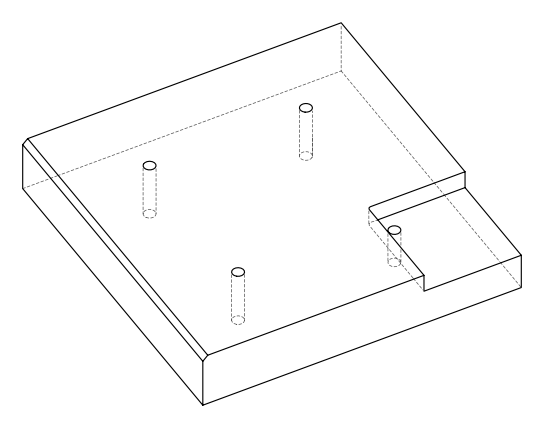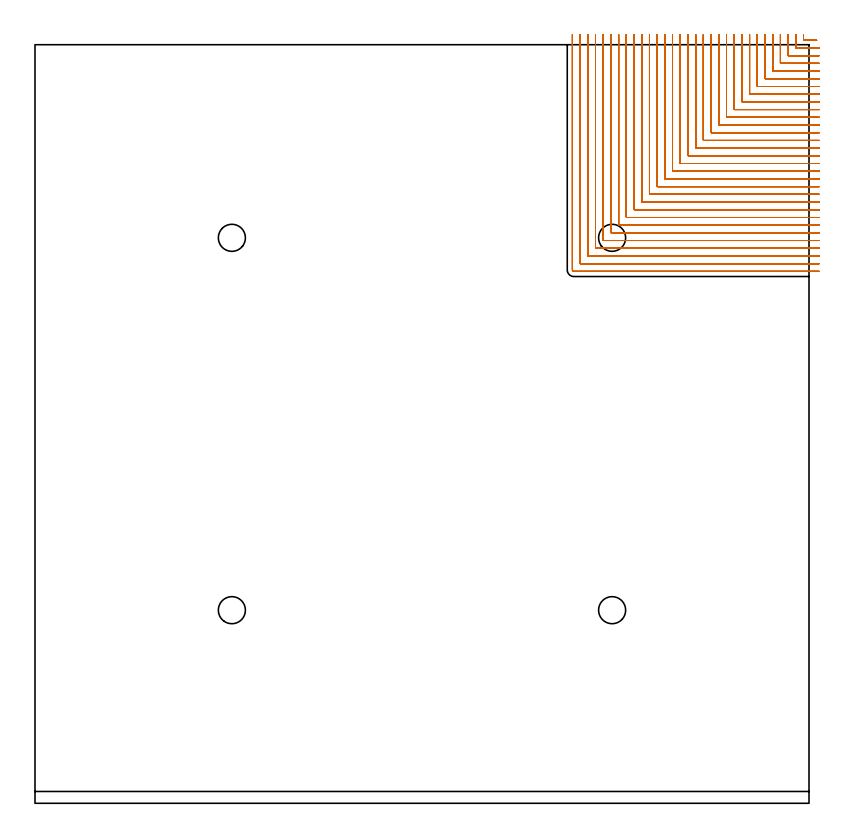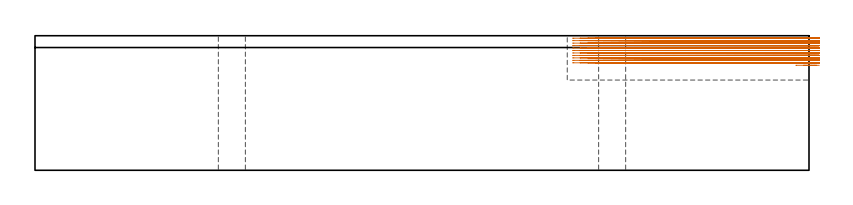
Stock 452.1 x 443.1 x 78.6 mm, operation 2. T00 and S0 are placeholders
(PLAN: 14 operations, 10 tool changes, 193.6 min)
(1 AREA_MILL | FG_CHAMFER_SURFACE | UGT0205_001 | 11.03 min | 10762 mm3)
(2 MILL_CORNER_NOTCH_RECTANGULAR | CORNER_NOTCH_RECTANGULAR | NXT0201_008 | Follow Part, ap 1.5, ae 75% | 179.92 min | 495086 mm3)
(3 SPOT_DRILL | STEP1HOLE | NXT0321_9005460120000 | 0.03 min | 13 mm3)
(4 SPOT_DRILL_1 | STEP1HOLE_1 | NXT0321_9005460120000 | 0.03 min | 3 mm3)
(5 SPOT_DRILL_2 | STEP1HOLE_2 | NXT0321_9005460120000 | 0.03 min | 3 mm3)
(6 SPOT_DRILL_3 | STEP1HOLE_3 | NXT0321_9005460120000 | 0.04 min | 3 mm3)
(7 DRILL_THROUGH_HOLE_INTO_CENTER | STEP1HOLE | NXT0301_065 | 0.34 min | 5426 mm3)
(8 DRILL_TO_ENLARGE_THROUGH_HOLE | STEP1HOLE | UGT0301_240 | 0.35 min | 9954 mm3)
(9 DRILL_THROUGH_HOLE_INTO_CENTER_1 | STEP1HOLE_1 | NXT0301_065 | 0.34 min | 5397 mm3)
(10 DRILL_TO_ENLARGE_THROUGH_HOLE_1 | STEP1HOLE_1 | UGT0301_240 | 0.35 min | 9952 mm3)
(11 DRILL_THROUGH_HOLE_INTO_CENTER_2 | STEP1HOLE_2 | NXT0301_065 | 0.34 min | 5427 mm3)
(12 DRILL_TO_ENLARGE_THROUGH_HOLE_2 | STEP1HOLE_2 | UGT0301_240 | 0.35 min | 9942 mm3)
(13 DRILL_THROUGH_HOLE_INTO_CENTER_3 | STEP1HOLE_3 | NXT0301_065 | 0.24 min | 3632 mm3)
(14 DRILL_TO_ENLARGE_THROUGH_HOLE_3 | STEP1HOLE_3 | UGT0301_240 | 0.25 min | 6680 mm3)
(TOOL UGT0205_001 | Chamfer Mill 20 x 3 x 45 deg. | D20 FL50 Z2)
(TOOL NXT0201_008 | ENDMILL 6mm [2P460-0600-NA 1630] | D6 FL26 Z6)
(TOOL NXT0321_9005460120000 | NC Spot Drill, 142deg, 12mm, Carbide, Uncoated | D12 PA142 FL30 Z2)
(TOOL NXT0301_065 | Carbide Drill 9.4mm [860.1-0940-075A1-MM 2214] | D9.4 PA140 FL98 Z2)
(TOOL UGT0301_240 | Twist Drill 15.8 mm | D15.8 PA118 FL120 Z2)
(OP 2 MILL_CORNER_NOTCH_RECTANGULAR, part 1 of 2)
G17 G21 G94 G90
T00 M6
G54
G17 G0 G90 X448.9 Y449.1 S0 M3
G43 Z88.6 H1
Z77.161
G94 G1 Y446.1 F250.
Y445.992
G3 X449.192 Y445.7 R0.3
G1 X453.597
X456.597
G0 Z88.6
X444.4 Y449.1
Z77.161
G1 Y446.1
Y441.492 F500.
G3 X444.692 Y441.2 R0.3
G1 X455.1
X458.1 F250.
G0 Z88.6
X439.9 Y449.1
Z77.161
G1 Y446.1
Y436.992 F500.
G3 X440.192 Y436.7 R0.3
G1 X455.1
X458.1 F250.
G0 Z88.6
X435.4 Y449.1
Z77.161
G1 Y446.1
Y432.493 F500.
G3 X435.693 Y432.2 R0.3
G1 X455.1
X458.1 F250.
G0 Z88.6
X430.9 Y449.1
Z77.161
G1 Y446.1
Y427.993 F500.
G3 X431.193 Y427.7 R0.3
G1 X455.1
X458.1 F250.
G0 Z88.6
X426.4 Y449.1
Z77.161
G1 Y446.1
Y423.493 F500.
G3 X426.693 Y423.2 R0.3
G1 X455.1
X458.1 F250.
G0 Z88.6
X421.9 Y449.1
Z77.161
G1 Y446.1
Y418.993 F500.
G3 X422.193 Y418.7 R0.3
G1 X455.1
X458.1 F250.
G0 Z88.6
X417.4 Y449.1
Z77.161
G1 Y446.1
Y414.493 F500.
G3 X417.693 Y414.2 R0.3
G1 X455.1
X458.1 F250.
G0 Z88.6
X412.9 Y449.1
Z77.161
G1 Y446.1
Y409.993 F500.
G3 X413.193 Y409.7 R0.3
G1 X455.1
X458.1 F250.
G0 Z88.6
X408.4 Y449.1
Z77.161
G1 Y446.1
Y405.494 F500.
G3 X408.694 Y405.2 R0.3
G1 X455.1
X458.1 F250.
G0 Z88.6
X403.9 Y449.1
Z77.161
G1 Y446.1
Y400.994 F500.
G3 X404.194 Y400.7 R0.3
G1 X455.1
X458.1 F250.
G0 Z88.6
X399.4 Y449.1
Z77.161
G1 Y446.1
Y396.494 F500.
G3 X399.694 Y396.2 R0.3
G1 X455.1
X458.1 F250.
G0 Z88.6
X394.9 Y449.1
Z77.161
G1 Y446.1
Y391.994 F500.
G3 X395.194 Y391.7 R0.3
G1 X455.1
X458.1 F250.
G0 Z88.6
X390.4 Y449.1
Z77.161
G1 Y446.1
Y387.494 F500.
G3 X390.694 Y387.2 R0.3
G1 X455.1
X458.1 F250.
G0 Z88.6
X385.9 Y449.1
Z77.161
G1 Y446.1
Y382.995 F500.
G3 X386.195 Y382.7 R0.3
G1 X455.1
X458.1 F250.
G0 Z88.6
X381.4 Y449.1
Z77.161
G1 Y446.1
Y378.495 F500.
G3 X381.695 Y378.2 R0.3
G1 X455.1
X458.1 F250.
G0 Z88.6
X376.9 Y449.1
Z77.161
G1 Y446.1
Y373.995 F500.
G3 X377.195 Y373.7 R0.3
G1 X455.1
X458.1 F250.
G0 Z88.6
X372.4 Y449.1
Z77.161
G1 Y446.1
Y369.495 F500.
G3 X372.695 Y369.2 R0.3
G1 X455.1
X458.1 F250.
G0 Z88.6
X367.9 Y449.1
Z77.161
G1 Y446.1
Y364.995 F500.
G3 X368.195 Y364.7 R0.3
G1 X455.1
X458.1 F250.
G0 Z88.6
X363.4 Y449.1
Z77.161
G1 Y446.1
Y360.496 F500.
G3 X363.696 Y360.2 R0.3
G1 X455.1
X458.1 F250.
G0 Z88.6
X358.9 Y449.1
Z77.161
G1 Y446.1
Y355.996 F500.
G3 X359.196 Y355.7 R0.3
G1 X455.1
X458.1 F250.
G0 Z88.6
X354.4 Y449.1
Z77.161
G1 Y446.1
Y351.496 F500.
G3 X354.696 Y351.2 R0.3
G1 X455.1
X458.1 F250.
G0 Z88.6
X349.9 Y449.1
Z77.161
G1 Y446.1
Y346.996 F500.
G3 X350.196 Y346.7 R0.3
G1 X455.1
X458.1 F250.
G0 Z88.6
X345.4 Y449.1
Z77.161
G1 Y446.1
Y342.496 F500.
G3 X345.696 Y342.2 R0.3
G1 X455.1
X458.1 F250.
G0 Z88.6
X340.9 Y449.1
Z77.161
G1 Y446.1
Y337.996 F500.
G3 X341.196 Y337.7 R0.3
G1 X455.1
X458.1 F250.
G0 Z88.6
X336.4 Y449.1
Z77.161
G1 Y446.1
Y333.497 F500.
G3 X336.697 Y333.2 R0.3
G1 X455.1
X458.1 F250.
G0 Z88.6
X331.9 Y449.1
Z77.161
G1 Y446.1
Y328.997 F500.
G3 X332.197 Y328.7 R0.3
G1 X455.1
X458.1 F250.
G0 Z88.6
X327.4 Y449.1
Z77.161
G1 Y446.1
Y324.497 F500.
G3 X327.697 Y324.2 R0.3
G1 X455.1
X458.1 F250.
G0 Z88.6
X322.9 Y449.1
Z77.161
G1 Y446.1
Y319.997 F500.
G3 X323.197 Y319.7 R0.3
G1 X455.1
X458.1 F250.
G0 Z88.6
X318.4 Y449.1
Z77.161
G1 Y446.1
Y315.497 F500.
G3 X318.697 Y315.2 R0.3
G1 X455.1
X458.1 F250.
G0 Z88.6
X313.9 Y449.1
Z77.161
G1 Y446.1
Y311.5 F500.
G3 X314.7 Y310.7 R0.8
G1 X455.1
X458.1 F250.
G0 Z88.6
X448.9 Y449.1
Z75.722
G1 Y446.1
Y445.992
G3 X449.192 Y445.7 R0.3
G1 X453.597
X456.597
G0 Z88.6
X444.4 Y449.1
Z75.722
G1 Y446.1
Y441.492 F500.
G3 X444.692 Y441.2 R0.3
G1 X455.1
X458.1 F250.
G0 Z88.6
X439.9 Y449.1
Z75.722
G1 Y446.1
Y436.992 F500.
G3 X440.192 Y436.7 R0.3
G1 X455.1
X458.1 F250.
G0 Z88.6
X435.4 Y449.1
Z75.722
G1 Y446.1
Y432.493 F500.
G3 X435.693 Y432.2 R0.3
G1 X455.1
X458.1 F250.
G0 Z88.6
X430.9 Y449.1
Z75.722
G1 Y446.1
Y427.993 F500.
G3 X431.193 Y427.7 R0.3
G1 X455.1
X458.1 F250.
G0 Z88.6
X426.4 Y449.1
Z75.722
G1 Y446.1
Y423.493 F500.
G3 X426.693 Y423.2 R0.3
G1 X455.1
X458.1 F250.
G0 Z88.6
X421.9 Y449.1
Z75.722
G1 Y446.1
Y418.993 F500.
G3 X422.193 Y418.7 R0.3
G1 X455.1
X458.1 F250.
G0 Z88.6
X417.4 Y449.1
Z75.722
G1 Y446.1
Y414.493 F500.
G3 X417.693 Y414.2 R0.3
G1 X455.1
X458.1 F250.
G0 Z88.6
X412.9 Y449.1
Z75.722
G1 Y446.1
Y409.993 F500.
G3 X413.193 Y409.7 R0.3
G1 X455.1
X458.1 F250.
G0 Z88.6
X408.4 Y449.1
Z75.722
G1 Y446.1
Y405.494 F500.
G3 X408.694 Y405.2 R0.3
G1 X455.1
X458.1 F250.
G0 Z88.6
X403.9 Y449.1
Z75.722
G1 Y446.1
Y400.994 F500.
G3 X404.194 Y400.7 R0.3
G1 X455.1
X458.1 F250.
G0 Z88.6
X399.4 Y449.1
Z75.722
G1 Y446.1
Y396.494 F500.
G3 X399.694 Y396.2 R0.3
G1 X455.1
X458.1 F250.
G0 Z88.6
X394.9 Y449.1
Z75.722
G1 Y446.1
Y391.994 F500.
G3 X395.194 Y391.7 R0.3
G1 X455.1
X458.1 F250.
G0 Z88.6
X390.4 Y449.1
Z75.722
G1 Y446.1
Y387.494 F500.
G3 X390.694 Y387.2 R0.3
G1 X455.1
X458.1 F250.
G0 Z88.6
X385.9 Y449.1
Z75.722
G1 Y446.1
Y382.995 F500.
G3 X386.195 Y382.7 R0.3
G1 X455.1
X458.1 F250.
G0 Z88.6
X381.4 Y449.1
Z75.722
G1 Y446.1
Y378.495 F500.
G3 X381.695 Y378.2 R0.3
G1 X455.1
X458.1 F250.
G0 Z88.6
X376.9 Y449.1
Z75.722
G1 Y446.1
Y373.995 F500.
G3 X377.195 Y373.7 R0.3
G1 X455.1
X458.1 F250.
G0 Z88.6
X372.4 Y449.1
Z75.722
G1 Y446.1
Y369.495 F500.
G3 X372.695 Y369.2 R0.3
G1 X455.1
X458.1 F250.
G0 Z88.6
X367.9 Y449.1
Z75.722
G1 Y446.1
Y364.995 F500.
G3 X368.195 Y364.7 R0.3
G1 X455.1
X458.1 F250.
G0 Z88.6
X363.4 Y449.1
Z75.722
G1 Y446.1
Y360.496 F500.
G3 X363.696 Y360.2 R0.3
G1 X455.1
X458.1 F250.
G0 Z88.6
X358.9 Y449.1
Z75.722
G1 Y446.1
Y355.996 F500.
G3 X359.196 Y355.7 R0.3
G1 X455.1
X458.1 F250.
G0 Z88.6
X354.4 Y449.1
Z75.722
G1 Y446.1
Y351.496 F500.
G3 X354.696 Y351.2 R0.3
G1 X455.1
X458.1 F250.
G0 Z88.6
X349.9 Y449.1
Z75.722
G1 Y446.1
Y346.996 F500.
G3 X350.196 Y346.7 R0.3
G1 X455.1
X458.1 F250.
G0 Z88.6
X345.4 Y449.1
Z75.722
G1 Y446.1
Y342.496 F500.
G3 X345.696 Y342.2 R0.3
G1 X455.1
X458.1 F250.
G0 Z88.6
X340.9 Y449.1
Z75.722
G1 Y446.1
Y337.996 F500.
G3 X341.196 Y337.7 R0.3
G1 X455.1
X458.1 F250.
G0 Z88.6
X336.4 Y449.1
Z75.722
G1 Y446.1
Y333.497 F500.
G3 X336.697 Y333.2 R0.3
G1 X455.1
X458.1 F250.
G0 Z88.6
X331.9 Y449.1
Z75.722
G1 Y446.1
Y328.997 F500.
G3 X332.197 Y328.7 R0.3
G1 X455.1
X458.1 F250.
G0 Z88.6
X327.4 Y449.1
Z75.722
G1 Y446.1
Y324.497 F500.
G3 X327.697 Y324.2 R0.3
G1 X455.1
X458.1 F250.
G0 Z88.6
X322.9 Y449.1
Z75.722
G1 Y446.1
Y319.997 F500.
G3 X323.197 Y319.7 R0.3
G1 X455.1
X458.1 F250.
G0 Z88.6
X318.4 Y449.1
Z75.722
G1 Y446.1
Y315.497 F500.
G3 X318.697 Y315.2 R0.3
G1 X455.1
X458.1 F250.
G0 Z88.6
X313.9 Y449.1
Z75.722
G1 Y446.1
Y311.5 F500.
G3 X314.7 Y310.7 R0.8
G1 X455.1
X458.1 F250.
G0 Z88.6
X448.9 Y449.1
Z74.283
G1 Y446.1
Y445.992
G3 X449.192 Y445.7 R0.3
G1 X453.597
X456.597
G0 Z88.6
X444.4 Y449.1
Z74.283
G1 Y446.1
Y441.492 F500.
G3 X444.692 Y441.2 R0.3
G1 X455.1
X458.1 F250.
G0 Z88.6
X439.9 Y449.1
Z74.283
G1 Y446.1
Y436.992 F500.
G3 X440.192 Y436.7 R0.3
G1 X455.1
X458.1 F250.
G0 Z88.6
X435.4 Y449.1
Z74.283
G1 Y446.1
Y432.493 F500.
G3 X435.693 Y432.2 R0.3
G1 X455.1
X458.1 F250.
G0 Z88.6
X430.9 Y449.1
Z74.283
G1 Y446.1
Y427.993 F500.
G3 X431.193 Y427.7 R0.3
G1 X455.1
X458.1 F250.
G0 Z88.6
X426.4 Y449.1
Z74.283
G1 Y446.1
Y423.493 F500.
G3 X426.693 Y423.2 R0.3
G1 X455.1
X458.1 F250.
G0 Z88.6
X421.9 Y449.1
Z74.283
G1 Y446.1
Y418.993 F500.
G3 X422.193 Y418.7 R0.3
G1 X455.1
X458.1 F250.
G0 Z88.6
X417.4 Y449.1
Z74.283
G1 Y446.1
Y414.493 F500.
G3 X417.693 Y414.2 R0.3
G1 X455.1
X458.1 F250.
G0 Z88.6
X412.9 Y449.1
Z74.283
G1 Y446.1
Y409.993 F500.
G3 X413.193 Y409.7 R0.3
G1 X455.1
X458.1 F250.
G0 Z88.6
X408.4 Y449.1
Z74.283
G1 Y446.1
Y405.494 F500.
G3 X408.694 Y405.2 R0.3
G1 X455.1
X458.1 F250.
G0 Z88.6
X403.9 Y449.1
Z74.283
G1 Y446.1
Y400.994 F500.
G3 X404.194 Y400.7 R0.3
G1 X455.1
X458.1 F250.
G0 Z88.6
X399.4 Y449.1
Z74.283
G1 Y446.1
Y396.494 F500.
G3 X399.694 Y396.2 R0.3
G1 X455.1
X458.1 F250.
G0 Z88.6
X394.9 Y449.1
Z74.283
G1 Y446.1
Y391.994 F500.
G3 X395.194 Y391.7 R0.3
G1 X455.1
X458.1 F250.
G0 Z88.6
X390.4 Y449.1
Z74.283
G1 Y446.1
Y387.494 F500.
G3 X390.694 Y387.2 R0.3
G1 X455.1
X458.1 F250.
G0 Z88.6
X385.9 Y449.1
Z74.283
G1 Y446.1
Y382.995 F500.
G3 X386.195 Y382.7 R0.3
G1 X455.1
X458.1 F250.
G0 Z88.6
X381.4 Y449.1
Z74.283
G1 Y446.1
Y378.495 F500.
G3 X381.695 Y378.2 R0.3
G1 X455.1
X458.1 F250.
G0 Z88.6
X376.9 Y449.1
Z74.283
G1 Y446.1
Y373.995 F500.
G3 X377.195 Y373.7 R0.3
G1 X455.1
X458.1 F250.
G0 Z88.6
X372.4 Y449.1
Z74.283
G1 Y446.1
Y369.495 F500.
G3 X372.695 Y369.2 R0.3
G1 X455.1
X458.1 F250.
G0 Z88.6
X367.9 Y449.1
Z74.283
G1 Y446.1
Y364.995 F500.
G3 X368.195 Y364.7 R0.3
G1 X455.1
X458.1 F250.
G0 Z88.6
X363.4 Y449.1
Z74.283
G1 Y446.1
Y360.496 F500.
G3 X363.696 Y360.2 R0.3
G1 X455.1
X458.1 F250.
G0 Z88.6
X358.9 Y449.1
Z74.283
G1 Y446.1
Y355.996 F500.
G3 X359.196 Y355.7 R0.3
G1 X455.1
X458.1 F250.
G0 Z88.6
X354.4 Y449.1
Z74.283
G1 Y446.1
Y351.496 F500.
G3 X354.696 Y351.2 R0.3
G1 X455.1
X458.1 F250.
G0 Z88.6
X349.9 Y449.1
Z74.283
G1 Y446.1
Y346.996 F500.
G3 X350.196 Y346.7 R0.3
G1 X455.1
X458.1 F250.
G0 Z88.6
X345.4 Y449.1
Z74.283
G1 Y446.1
Y342.496 F500.
G3 X345.696 Y342.2 R0.3
G1 X455.1
X458.1 F250.
G0 Z88.6
X340.9 Y449.1
Z74.283
G1 Y446.1
Y337.996 F500.
G3 X341.196 Y337.7 R0.3
G1 X455.1
X458.1 F250.
G0 Z88.6
X336.4 Y449.1
Z74.283
G1 Y446.1
Y333.497 F500.
G3 X336.697 Y333.2 R0.3
G1 X455.1
X458.1 F250.
G0 Z88.6
X331.9 Y449.1
Z74.283
G1 Y446.1
Y328.997 F500.
G3 X332.197 Y328.7 R0.3
G1 X455.1
X458.1 F250.
G0 Z88.6
X327.4 Y449.1
Z74.283
G1 Y446.1
Y324.497 F500.
G3 X327.697 Y324.2 R0.3
G1 X455.1
X458.1 F250.
G0 Z88.6
X322.9 Y449.1
Z74.283
G1 Y446.1
Y319.997 F500.
G3 X323.197 Y319.7 R0.3
G1 X455.1
X458.1 F250.
G0 Z88.6
X318.4 Y449.1
Z74.283
G1 Y446.1
Y315.497 F500.
G3 X318.697 Y315.2 R0.3
G1 X455.1
X458.1 F250.
G0 Z88.6
X313.9 Y449.1
Z74.283
G1 Y446.1
Y311.5 F500.
G3 X314.7 Y310.7 R0.8
G1 X455.1
X458.1 F250.
G0 Z88.6
X448.9 Y449.1
Z72.844
G1 Y446.1
Y445.992
G3 X449.192 Y445.7 R0.3
G1 X453.597
X456.597
G0 Z88.6
X444.4 Y449.1
Z72.844
G1 Y446.1
Y441.492 F500.
G3 X444.692 Y441.2 R0.3
G1 X455.1
X458.1 F250.
G0 Z88.6
X439.9 Y449.1
Z72.844
G1 Y446.1
Y436.992 F500.
G3 X440.192 Y436.7 R0.3
G1 X455.1
X458.1 F250.
G0 Z88.6
X435.4 Y449.1
Z72.844
G1 Y446.1
Y432.493 F500.
G3 X435.693 Y432.2 R0.3
G1 X455.1
X458.1 F250.
G0 Z88.6
X430.9 Y449.1
Z72.844
G1 Y446.1
Y427.993 F500.
G3 X431.193 Y427.7 R0.3
G1 X455.1
X458.1 F250.
G0 Z88.6
X426.4 Y449.1
Z72.844
G1 Y446.1
Y423.493 F500.
G3 X426.693 Y423.2 R0.3
G1 X455.1
X458.1 F250.
G0 Z88.6
X421.9 Y449.1
Z72.844
G1 Y446.1
Y418.993 F500.
G3 X422.193 Y418.7 R0.3
G1 X455.1
X458.1 F250.
G0 Z88.6
X417.4 Y449.1
Z72.844
G1 Y446.1
Y414.493 F500.
G3 X417.693 Y414.2 R0.3
G1 X455.1
X458.1 F250.
G0 Z88.6
X412.9 Y449.1
Z72.844
G1 Y446.1
Y409.993 F500.
G3 X413.193 Y409.7 R0.3
G1 X455.1
X458.1 F250.
G0 Z88.6
X408.4 Y449.1
Z72.844
G1 Y446.1
Y405.494 F500.
G3 X408.694 Y405.2 R0.3
G1 X455.1
X458.1 F250.
G0 Z88.6
X403.9 Y449.1
Z72.844
G1 Y446.1
Y400.994 F500.
G3 X404.194 Y400.7 R0.3
G1 X455.1
X458.1 F250.
G0 Z88.6
X399.4 Y449.1
Z72.844
G1 Y446.1
Y396.494 F500.
G3 X399.694 Y396.2 R0.3
G1 X455.1
X458.1 F250.
G0 Z88.6
X394.9 Y449.1
Z72.844
G1 Y446.1
Y391.994 F500.
G3 X395.194 Y391.7 R0.3
G1 X455.1
X458.1 F250.
G0 Z88.6
X390.4 Y449.1
Z72.844
G1 Y446.1
Y387.494 F500.
G3 X390.694 Y387.2 R0.3
G1 X455.1
X458.1 F250.
G0 Z88.6
X385.9 Y449.1
Z72.844
G1 Y446.1
Y382.995 F500.
G3 X386.195 Y382.7 R0.3
G1 X455.1
X458.1 F250.
G0 Z88.6
X381.4 Y449.1
Z72.844
G1 Y446.1
Y378.495 F500.
G3 X381.695 Y378.2 R0.3
G1 X455.1
X458.1 F250.
G0 Z88.6
X376.9 Y449.1
Z72.844
G1 Y446.1
Y373.995 F500.
G3 X377.195 Y373.7 R0.3
G1 X455.1
X458.1 F250.
G0 Z88.6
X372.4 Y449.1
Z72.844
G1 Y446.1
Y369.495 F500.
G3 X372.695 Y369.2 R0.3
G1 X455.1
X458.1 F250.
G0 Z88.6
X367.9 Y449.1
Z72.844
G1 Y446.1
Y364.995 F500.
G3 X368.195 Y364.7 R0.3
G1 X455.1
X458.1 F250.
G0 Z88.6
X363.4 Y449.1
Z72.844
G1 Y446.1
Y360.496 F500.
G3 X363.696 Y360.2 R0.3
G1 X455.1
X458.1 F250.
G0 Z88.6
X358.9 Y449.1
Z72.844
G1 Y446.1
Y355.996 F500.
G3 X359.196 Y355.7 R0.3
G1 X455.1
X458.1 F250.
G0 Z88.6
X354.4 Y449.1
Z72.844
G1 Y446.1
Y351.496 F500.
G3 X354.696 Y351.2 R0.3
G1 X455.1
X458.1 F250.
G0 Z88.6
X349.9 Y449.1
Z72.844
G1 Y446.1
Y346.996 F500.
G3 X350.196 Y346.7 R0.3
G1 X455.1
X458.1 F250.
G0 Z88.6
X345.4 Y449.1
Z72.844
G1 Y446.1
Y342.496 F500.
G3 X345.696 Y342.2 R0.3
G1 X455.1
X458.1 F250.
G0 Z88.6
X340.9 Y449.1
Z72.844
G1 Y446.1
Y337.996 F500.
G3 X341.196 Y337.7 R0.3
G1 X455.1
X458.1 F250.
G0 Z88.6
X336.4 Y449.1
Z72.844
G1 Y446.1
Y333.497 F500.
G3 X336.697 Y333.2 R0.3
G1 X455.1
X458.1 F250.
G0 Z88.6
X331.9 Y449.1
Z72.844
G1 Y446.1
Y328.997 F500.
G3 X332.197 Y328.7 R0.3
G1 X455.1
X458.1 F250.
G0 Z88.6
X327.4 Y449.1
Z72.844
G1 Y446.1
Y324.497 F500.
G3 X327.697 Y324.2 R0.3
G1 X455.1
X458.1 F250.
G0 Z88.6
X322.9 Y449.1
Z72.844
G1 Y446.1
Y319.997 F500.
G3 X323.197 Y319.7 R0.3
G1 X455.1
X458.1 F250.
G0 Z88.6
X318.4 Y449.1
Z72.844
G1 Y446.1
Y315.497 F500.
G3 X318.697 Y315.2 R0.3
G1 X455.1
X458.1 F250.
G0 Z88.6
X313.9 Y449.1
Z72.844
G1 Y446.1
Y311.5 F500.
G3 X314.7 Y310.7 R0.8
G1 X455.1
X458.1 F250.
G0 Z88.6
X448.9 Y449.1
Z71.405
G1 Y446.1
Y445.992
G3 X449.192 Y445.7 R0.3
G1 X453.597
X456.597
G0 Z88.6
X444.4 Y449.1
Z71.405
G1 Y446.1
Y441.492 F500.
G3 X444.692 Y441.2 R0.3
G1 X455.1
X458.1 F250.
G0 Z88.6
X439.9 Y449.1
Z71.405
G1 Y446.1
Y436.992 F500.
G3 X440.192 Y436.7 R0.3
G1 X455.1
X458.1 F250.
G0 Z88.6
X435.4 Y449.1
Z71.405
G1 Y446.1
Y432.492 F500.
G3 X435.692 Y432.2 R0.3
G1 X455.1
X458.1 F250.
G0 Z88.6
X430.9 Y449.1
Z71.405
G1 Y446.1
Y427.993 F500.
G3 X431.193 Y427.7 R0.3
G1 X455.1
X458.1 F250.
G0 Z88.6
X426.4 Y449.1
Z71.405
G1 Y446.1
Y423.493 F500.
G3 X426.693 Y423.2 R0.3
G1 X455.1
X458.1 F250.
G0 Z88.6
X421.9 Y449.1
Z71.405
G1 Y446.1
Y418.993 F500.
G3 X422.193 Y418.7 R0.3
G1 X455.1
X458.1 F250.
G0 Z88.6
X417.4 Y449.1
Z71.405
G1 Y446.1
Y414.493 F500.
G3 X417.693 Y414.2 R0.3
G1 X455.1
X458.1 F250.
G0 Z88.6
X412.9 Y449.1
Z71.405
G1 Y446.1
Y409.993 F500.
G3 X413.193 Y409.7 R0.3
G1 X455.1
X458.1 F250.
G0 Z88.6
X408.4 Y449.1
Z71.405
G1 Y446.1
Y405.494 F500.
G3 X408.694 Y405.2 R0.3
G1 X455.1
X458.1 F250.
G0 Z88.6
X403.9 Y449.1
Z71.405
G1 Y446.1
Y400.994 F500.
G3 X404.194 Y400.7 R0.3
G1 X455.1
X458.1 F250.
G0 Z88.6
X399.4 Y449.1
Z71.405
G1 Y446.1
Y396.494 F500.
G3 X399.694 Y396.2 R0.3
G1 X455.1
X458.1 F250.
G0 Z88.6
X394.9 Y449.1
Z71.405
G1 Y446.1
Y391.994 F500.
G3 X395.194 Y391.7 R0.3
G1 X455.1
X458.1 F250.
G0 Z88.6
X390.4 Y449.1
Z71.405
G1 Y446.1
Y387.494 F500.
G3 X390.694 Y387.2 R0.3
G1 X455.1
X458.1 F250.
G0 Z88.6
X385.9 Y449.1
Z71.405
G1 Y446.1
Y382.995 F500.
G3 X386.195 Y382.7 R0.3
G1 X455.1
X458.1 F250.
G0 Z88.6
X381.4 Y449.1
Z71.405
G1 Y446.1
Y378.495 F500.
G3 X381.695 Y378.2 R0.3
G1 X455.1
X458.1 F250.
G0 Z88.6
X376.9 Y449.1
Z71.405
G1 Y446.1
Y373.995 F500.
G3 X377.195 Y373.7 R0.3
G1 X455.1
X458.1 F250.
G0 Z88.6
X372.4 Y449.1
Z71.405
G1 Y446.1
Y369.495 F500.
G3 X372.695 Y369.2 R0.3
G1 X455.1
X458.1 F250.
G0 Z88.6
X367.9 Y449.1
Z71.405
G1 Y446.1
Y364.995 F500.
G3 X368.195 Y364.7 R0.3
G1 X455.1
X458.1 F250.
G0 Z88.6
X363.4 Y449.1
Z71.405
G1 Y446.1
Y360.496 F500.
G3 X363.696 Y360.2 R0.3
G1 X455.1
X458.1 F250.
G0 Z88.6
X358.9 Y449.1
Z71.405
G1 Y446.1
Y355.996 F500.
G3 X359.196 Y355.7 R0.3
G1 X455.1
X458.1 F250.
G0 Z88.6
X354.4 Y449.1
Z71.405
G1 Y446.1
Y351.496 F500.
G3 X354.696 Y351.2 R0.3
G1 X455.1
X458.1 F250.
G0 Z88.6
X349.9 Y449.1
Z71.405
G1 Y446.1
Y346.996 F500.
G3 X350.196 Y346.7 R0.3
G1 X455.1
X458.1 F250.
G0 Z88.6
X345.4 Y449.1
Z71.405
G1 Y446.1
Y342.496 F500.
G3 X345.696 Y342.2 R0.3
G1 X455.1
X458.1 F250.
G0 Z88.6
X340.9 Y449.1
Z71.405
G1 Y446.1
Y337.996 F500.
G3 X341.196 Y337.7 R0.3
G1 X455.1
X458.1 F250.
G0 Z88.6
X336.4 Y449.1
Z71.405
G1 Y446.1
Y333.497 F500.
G3 X336.697 Y333.2 R0.3
G1 X455.1
X458.1 F250.
G0 Z88.6
X331.9 Y449.1
Z71.405
G1 Y446.1
Y328.997 F500.
G3 X332.197 Y328.7 R0.3
G1 X455.1
X458.1 F250.
G0 Z88.6
X327.4 Y449.1
Z71.405
G1 Y446.1
Y324.497 F500.
G3 X327.697 Y324.2 R0.3
G1 X455.1
X458.1 F250.
G0 Z88.6
X322.9 Y449.1
Z71.405
G1 Y446.1
Y319.997 F500.
G3 X323.197 Y319.7 R0.3
G1 X455.1
X458.1 F250.
G0 Z88.6
X318.4 Y449.1
Z71.405
G1 Y446.1
Y315.497 F500.
G3 X318.697 Y315.2 R0.3
G1 X455.1
X458.1 F250.
G0 Z88.6
X313.9 Y449.1
Z71.405
G1 Y446.1
Y311.5 F500.
G3 X314.7 Y310.7 R0.8
G1 X455.1
X458.1 F250.
G0 Z88.6
X448.9 Y449.1
Z69.967
G1 Y446.1
Y445.992
G3 X449.192 Y445.7 R0.3
G1 X453.597
X456.597
G0 Z88.6
X444.4 Y449.1
Z69.967
G1 Y446.1
Y441.492 F500.
G3 X444.692 Y441.2 R0.3
G1 X455.1
X458.1 F250.
G0 Z88.6
X439.9 Y449.1
Z69.967
G1 Y446.1
Y436.992 F500.
G3 X440.192 Y436.7 R0.3
G1 X455.1
X458.1 F250.
G0 Z88.6
X435.4 Y449.1
Z69.967
G1 Y446.1
Y432.492 F500.
G3 X435.692 Y432.2 R0.3
G1 X455.1
X458.1 F250.
G0 Z88.6
X430.9 Y449.1
Z69.967
G1 Y446.1
Y427.993 F500.
G3 X431.193 Y427.7 R0.3
G1 X455.1
X458.1 F250.
G0 Z88.6
X426.4 Y449.1
Z69.967
G1 Y446.1
Y423.493 F500.
G3 X426.693 Y423.2 R0.3
G1 X455.1
X458.1 F250.
G0 Z88.6
X421.9 Y449.1
Z69.967
G1 Y446.1
Y418.993 F500.
G3 X422.193 Y418.7 R0.3
G1 X455.1
X458.1 F250.
G0 Z88.6
X417.4 Y449.1
Z69.967
G1 Y446.1
Y414.493 F500.
G3 X417.693 Y414.2 R0.3
G1 X455.1
X458.1 F250.
G0 Z88.6
X412.9 Y449.1
Z69.967
G1 Y446.1
Y409.993 F500.
G3 X413.193 Y409.7 R0.3
G1 X455.1
X458.1 F250.
G0 Z88.6
X408.4 Y449.1
Z69.967
G1 Y446.1
Y405.494 F500.
G3 X408.694 Y405.2 R0.3
G1 X455.1
X458.1 F250.
G0 Z88.6
X403.9 Y449.1
Z69.967
G1 Y446.1
Y400.994 F500.
G3 X404.194 Y400.7 R0.3
G1 X455.1
X458.1 F250.
G0 Z88.6
X399.4 Y449.1
Z69.967
G1 Y446.1
Y396.494 F500.
G3 X399.694 Y396.2 R0.3
G1 X455.1
X458.1 F250.
G0 Z88.6
X394.9 Y449.1
Z69.967
G1 Y446.1
Y391.994 F500.
G3 X395.194 Y391.7 R0.3
G1 X455.1
X458.1 F250.
G0 Z88.6
X390.4 Y449.1
Z69.967
G1 Y446.1
Y387.494 F500.
G3 X390.694 Y387.2 R0.3
G1 X455.1
X458.1 F250.
G0 Z88.6
X385.9 Y449.1
Z69.967
G1 Y446.1
Y382.995 F500.
G3 X386.195 Y382.7 R0.3
G1 X455.1
X458.1 F250.
G0 Z88.6
X381.4 Y449.1
Z69.967
G1 Y446.1
Y378.495 F500.
G3 X381.695 Y378.2 R0.3
G1 X455.1
X458.1 F250.
G0 Z88.6
X376.9 Y449.1
Z69.967
G1 Y446.1
Y373.995 F500.
G3 X377.195 Y373.7 R0.3
G1 X455.1
X458.1 F250.
G0 Z88.6
X372.4 Y449.1
Z69.967
G1 Y446.1
Y369.495 F500.
G3 X372.695 Y369.2 R0.3
G1 X455.1
X458.1 F250.
G0 Z88.6
X367.9 Y449.1
Z69.967
G1 Y446.1
Y364.995 F500.
G3 X368.195 Y364.7 R0.3
G1 X455.1
X458.1 F250.
G0 Z88.6
X363.4 Y449.1
Z69.967
G1 Y446.1
Y360.496 F500.
G3 X363.696 Y360.2 R0.3
G1 X455.1
X458.1 F250.
G0 Z88.6
X358.9 Y449.1
Z69.967
G1 Y446.1
Y355.996 F500.
G3 X359.196 Y355.7 R0.3
G1 X455.1
X458.1 F250.
G0 Z88.6
X354.4 Y449.1
Z69.967
G1 Y446.1
Y351.496 F500.
G3 X354.696 Y351.2 R0.3
G1 X455.1
X458.1 F250.
G0 Z88.6
X349.9 Y449.1
Z69.967
G1 Y446.1
Y346.996 F500.
G3 X350.196 Y346.7 R0.3
G1 X455.1
X458.1 F250.
G0 Z88.6
X345.4 Y449.1
Z69.967
G1 Y446.1
Y342.496 F500.
G3 X345.696 Y342.2 R0.3
G1 X455.1
X458.1 F250.
G0 Z88.6
X340.9 Y449.1
Z69.967
G1 Y446.1
Y337.996 F500.
G3 X341.196 Y337.7 R0.3
G1 X455.1
X458.1 F250.
G0 Z88.6
X336.4 Y449.1
Z69.967
G1 Y446.1
Y333.497 F500.
G3 X336.697 Y333.2 R0.3
G1 X455.1
X458.1 F250.
G0 Z88.6
X331.9 Y449.1
Z69.967
G1 Y446.1
Y328.997 F500.
G3 X332.197 Y328.7 R0.3
G1 X455.1
X458.1 F250.
G0 Z88.6
X327.4 Y449.1
Z69.967
G1 Y446.1
Y324.497 F500.
G3 X327.697 Y324.2 R0.3
G1 X455.1
X458.1 F250.
G0 Z88.6
X322.9 Y449.1
Z69.967
G1 Y446.1
Y319.997 F500.
G3 X323.197 Y319.7 R0.3
G1 X455.1
X458.1 F250.
G0 Z88.6
X318.4 Y449.1
Z69.967
G1 Y446.1
Y315.497 F500.
G3 X318.697 Y315.2 R0.3
G1 X455.1
X458.1 F250.
G0 Z88.6
X313.9 Y449.1
Z69.967
G1 Y446.1
Y311.5 F500.
G3 X314.7 Y310.7 R0.8
G1 X455.1
X458.1 F250.
G0 Z88.6
X448.9 Y449.1
Z68.528
G1 Y446.1
Y445.992
G3 X449.192 Y445.7 R0.3
G1 X453.597
X456.597
G0 Z88.6
X444.4 Y449.1
Z68.528
G1 Y446.1
Y441.492 F500.
G3 X444.692 Y441.2 R0.3
G1 X455.1
X458.1 F250.
G0 Z88.6
X439.9 Y449.1
Z68.528
G1 Y446.1
Y436.992 F500.
G3 X440.192 Y436.7 R0.3
G1 X455.1
X458.1 F250.
G0 Z88.6
X435.4 Y449.1
Z68.528
G1 Y446.1
Y432.492 F500.
G3 X435.692 Y432.2 R0.3
G1 X455.1
X458.1 F250.
G0 Z88.6
X430.9 Y449.1
Z68.528
G1 Y446.1
Y427.993 F500.
G3 X431.193 Y427.7 R0.3
G1 X455.1
X458.1 F250.
G0 Z88.6
X426.4 Y449.1
Z68.528
G1 Y446.1
Y423.493 F500.
G3 X426.693 Y423.2 R0.3
G1 X455.1
X458.1 F250.
G0 Z88.6
X421.9 Y449.1
Z68.528
G1 Y446.1
Y418.993 F500.
G3 X422.193 Y418.7 R0.3
G1 X455.1
X458.1 F250.
G0 Z88.6
X417.4 Y449.1
Z68.528
G1 Y446.1
Y414.493 F500.
G3 X417.693 Y414.2 R0.3
G1 X455.1
X458.1 F250.
G0 Z88.6
X412.9 Y449.1
Z68.528
G1 Y446.1
Y409.993 F500.
G3 X413.193 Y409.7 R0.3
G1 X455.1
X458.1 F250.
G0 Z88.6
X408.4 Y449.1
Z68.528
G1 Y446.1
Y405.494 F500.
G3 X408.694 Y405.2 R0.3
G1 X455.1
X458.1 F250.
G0 Z88.6
X403.9 Y449.1
Z68.528
G1 Y446.1
Y400.994 F500.
G3 X404.194 Y400.7 R0.3
G1 X455.1
X458.1 F250.
G0 Z88.6
X399.4 Y449.1
Z68.528
G1 Y446.1
Y396.494 F500.
G3 X399.694 Y396.2 R0.3
G1 X455.1
X458.1 F250.
G0 Z88.6
X394.9 Y449.1
Z68.528
G1 Y446.1
Y391.994 F500.
G3 X395.194 Y391.7 R0.3
G1 X455.1
X458.1 F250.
G0 Z88.6
X390.4 Y449.1
Z68.528
G1 Y446.1
Y387.494 F500.
G3 X390.694 Y387.2 R0.3
G1 X455.1
X458.1 F250.
G0 Z88.6
X385.9 Y449.1
Z68.528
G1 Y446.1
Y382.995 F500.
G3 X386.195 Y382.7 R0.3
G1 X455.1
X458.1 F250.
G0 Z88.6
X381.4 Y449.1
Z68.528
G1 Y446.1
Y378.495 F500.
G3 X381.695 Y378.2 R0.3
G1 X455.1
X458.1 F250.
G0 Z88.6
X376.9 Y449.1
Z68.528
G1 Y446.1
Y373.995 F500.
G3 X377.195 Y373.7 R0.3
G1 X455.1
X458.1 F250.
G0 Z88.6
X372.4 Y449.1
Z68.528
G1 Y446.1
Y369.495 F500.
G3 X372.695 Y369.2 R0.3
G1 X455.1
X458.1 F250.
G0 Z88.6
X367.9 Y449.1
Z68.528
G1 Y446.1
Y364.995 F500.
G3 X368.195 Y364.7 R0.3
G1 X455.1
X458.1 F250.
G0 Z88.6
X363.4 Y449.1
Z68.528
G1 Y446.1
Y360.496 F500.
G3 X363.696 Y360.2 R0.3
G1 X455.1
X458.1 F250.
G0 Z88.6
X358.9 Y449.1
Z68.528
G1 Y446.1
Y355.996 F500.
G3 X359.196 Y355.7 R0.3
G1 X455.1
X458.1 F250.
G0 Z88.6
X354.4 Y449.1
Z68.528
G1 Y446.1
Y351.496 F500.
G3 X354.696 Y351.2 R0.3
G1 X455.1
X458.1 F250.
G0 Z88.6
X349.9 Y449.1
Z68.528
G1 Y446.1
Y346.996 F500.
G3 X350.196 Y346.7 R0.3
G1 X455.1
X458.1 F250.
G0 Z88.6
X345.4 Y449.1
Z68.528
G1 Y446.1
Y342.496 F500.
G3 X345.696 Y342.2 R0.3
G1 X455.1
X458.1 F250.
G0 Z88.6
X340.9 Y449.1
Z68.528
G1 Y446.1
Y337.996 F500.
G3 X341.196 Y337.7 R0.3
G1 X455.1
X458.1 F250.
G0 Z88.6
X336.4 Y449.1
Z68.528
G1 Y446.1
Y333.497 F500.
G3 X336.697 Y333.2 R0.3
G1 X455.1
X458.1 F250.
G0 Z88.6
X331.9 Y449.1
Z68.528
G1 Y446.1
Y328.997 F500.
G3 X332.197 Y328.7 R0.3
G1 X455.1
X458.1 F250.
G0 Z88.6
X327.4 Y449.1
Z68.528
G1 Y446.1
Y324.497 F500.
G3 X327.697 Y324.2 R0.3
G1 X455.1
X458.1 F250.
G0 Z88.6
X322.9 Y449.1
Z68.528
G1 Y446.1
Y319.997 F500.
G3 X323.197 Y319.7 R0.3
G1 X455.1
X458.1 F250.
G0 Z88.6
X318.4 Y449.1
Z68.528
G1 Y446.1
Y315.497 F500.
G3 X318.697 Y315.2 R0.3
G1 X455.1
X458.1 F250.
G0 Z88.6
X313.9 Y449.1
Z68.528
G1 Y446.1
Y311.5 F500.
G3 X314.7 Y310.7 R0.8
G1 X455.1
X458.1 F250.
G0 Z88.6
X448.9 Y449.1
Z67.089
G1 Y446.1
Y445.992
G3 X449.192 Y445.7 R0.3
G1 X453.597
X456.597
G0 Z88.6
X444.4 Y449.1
Z67.089
G1 Y446.1
Y441.492 F500.
G3 X444.692 Y441.2 R0.3
G1 X455.1
X458.1 F250.
G0 Z88.6
X439.9 Y449.1
Z67.089
G1 Y446.1
Y436.992 F500.
G3 X440.192 Y436.7 R0.3
G1 X455.1
X458.1 F250.
G0 Z88.6
X435.4 Y449.1
Z67.089
G1 Y446.1
Y432.492 F500.
G3 X435.692 Y432.2 R0.3
G1 X455.1
X458.1 F250.
G0 Z88.6
X430.9 Y449.1
Z67.089
G1 Y446.1
Y427.993 F500.
G3 X431.193 Y427.7 R0.3
G1 X455.1
X458.1 F250.
G0 Z88.6
X426.4 Y449.1
Z67.089
G1 Y446.1
Y423.493 F500.
G3 X426.693 Y423.2 R0.3
G1 X455.1
X458.1 F250.
G0 Z88.6
X421.9 Y449.1
Z67.089
G1 Y446.1
Y418.993 F500.
G3 X422.193 Y418.7 R0.3
G1 X455.1
X458.1 F250.
G0 Z88.6
X417.4 Y449.1
Z67.089
G1 Y446.1
Y414.493 F500.
G3 X417.693 Y414.2 R0.3
G1 X455.1
X458.1 F250.
G0 Z88.6
X412.9 Y449.1
Z67.089
G1 Y446.1
Y409.993 F500.
G3 X413.193 Y409.7 R0.3
G1 X455.1
X458.1 F250.
G0 Z88.6
X408.4 Y449.1
Z67.089
G1 Y446.1
Y405.494 F500.
G3 X408.694 Y405.2 R0.3
G1 X455.1
X458.1 F250.
G0 Z88.6
X403.9 Y449.1
Z67.089
G1 Y446.1
Y400.994 F500.
G3 X404.194 Y400.7 R0.3
G1 X455.1
X458.1 F250.
G0 Z88.6
X399.4 Y449.1
Z67.089
G1 Y446.1
Y396.494 F500.
G3 X399.694 Y396.2 R0.3
G1 X455.1
X458.1 F250.
G0 Z88.6
X394.9 Y449.1
Z67.089
G1 Y446.1
Y391.994 F500.
G3 X395.194 Y391.7 R0.3
G1 X455.1
X458.1 F250.
G0 Z88.6
X390.4 Y449.1
Z67.089
G1 Y446.1
Y387.494 F500.
G3 X390.694 Y387.2 R0.3
G1 X455.1
X458.1 F250.
G0 Z88.6
X385.9 Y449.1
Z67.089
G1 Y446.1
Y382.995 F500.
G3 X386.195 Y382.7 R0.3
G1 X455.1
X458.1 F250.
G0 Z88.6
X381.4 Y449.1
Z67.089
G1 Y446.1
Y378.495 F500.
G3 X381.695 Y378.2 R0.3
G1 X455.1
X458.1 F250.
G0 Z88.6
X376.9 Y449.1
Z67.089
G1 Y446.1
Y373.995 F500.
G3 X377.195 Y373.7 R0.3
G1 X455.1
X458.1 F250.
G0 Z88.6
X372.4 Y449.1
Z67.089
G1 Y446.1
Y369.495 F500.
G3 X372.695 Y369.2 R0.3
G1 X455.1
X458.1 F250.
G0 Z88.6
X367.9 Y449.1
Z67.089
G1 Y446.1
Y364.995 F500.
G3 X368.195 Y364.7 R0.3
G1 X455.1
X458.1 F250.
G0 Z88.6
X363.4 Y449.1
Z67.089
G1 Y446.1
Y360.496 F500.
G3 X363.696 Y360.2 R0.3
G1 X455.1
X458.1 F250.
G0 Z88.6
X358.9 Y449.1
Z67.089
G1 Y446.1
Y355.996 F500.
G3 X359.196 Y355.7 R0.3
G1 X455.1
X458.1 F250.
G0 Z88.6
X354.4 Y449.1
Z67.089
G1 Y446.1
Y351.496 F500.
G3 X354.696 Y351.2 R0.3
G1 X455.1
X458.1 F250.
G0 Z88.6
X349.9 Y449.1
Z67.089
G1 Y446.1
Y346.996 F500.
G3 X350.196 Y346.7 R0.3
G1 X455.1
X458.1 F250.
G0 Z88.6
X345.4 Y449.1
Z67.089
G1 Y446.1
Y342.496 F500.
G3 X345.696 Y342.2 R0.3
G1 X455.1
X458.1 F250.
G0 Z88.6
X340.9 Y449.1
Z67.089
G1 Y446.1
Y337.996 F500.
G3 X341.196 Y337.7 R0.3
G1 X455.1
X458.1 F250.
G0 Z88.6
X336.4 Y449.1
Z67.089
G1 Y446.1
Y333.497 F500.
G3 X336.697 Y333.2 R0.3
G1 X455.1
X458.1 F250.
G0 Z88.6
X331.9 Y449.1
Z67.089
G1 Y446.1
Y328.997 F500.
G3 X332.197 Y328.7 R0.3
G1 X455.1
X458.1 F250.
G0 Z88.6
X327.4 Y449.1
Z67.089
G1 Y446.1
Y324.497 F500.
G3 X327.697 Y324.2 R0.3
G1 X455.1
X458.1 F250.
G0 Z88.6
X322.9 Y449.1
Z67.089
G1 Y446.1
Y319.997 F500.
G3 X323.197 Y319.7 R0.3
G1 X455.1
X458.1 F250.
G0 Z88.6
X318.4 Y449.1
Z67.089
G1 Y446.1
Y315.497 F500.
G3 X318.697 Y315.2 R0.3
G1 X455.1
X458.1 F250.
G0 Z88.6
X313.9 Y449.1
Z67.089
G1 Y446.1
Y311.5 F500.
G3 X314.7 Y310.7 R0.8
G1 X455.1
X458.1 F250.
G0 Z88.6
X448.9 Y449.1
Z65.65
G1 Y446.1
Y445.992
G3 X449.192 Y445.7 R0.3
G1 X453.597
X456.597
G0 Z88.6
X444.4 Y449.1
Z65.65
G1 Y446.1
Y441.492 F500.
G3 X444.692 Y441.2 R0.3
G1 X455.1
X458.1 F250.
G0 Z88.6
X439.9 Y449.1
Z65.65
G1 Y446.1
Y436.992 F500.
G3 X440.192 Y436.7 R0.3
G1 X455.1
X458.1 F250.
G0 Z88.6
X435.4 Y449.1
Z65.65
G1 Y446.1
Y432.492 F500.
G3 X435.692 Y432.2 R0.3
G1 X455.1
X458.1 F250.
G0 Z88.6
X430.9 Y449.1
Z65.65
G1 Y446.1
Y427.993 F500.
G3 X431.193 Y427.7 R0.3
G1 X455.1
X458.1 F250.
G0 Z88.6
X426.4 Y449.1
Z65.65
G1 Y446.1
Y423.493 F500.
G3 X426.693 Y423.2 R0.3
G1 X455.1
X458.1 F250.
G0 Z88.6
X421.9 Y449.1
Z65.65
G1 Y446.1
Y418.993 F500.
G3 X422.193 Y418.7 R0.3
G1 X455.1
X458.1 F250.
G0 Z88.6
X417.4 Y449.1
Z65.65
G1 Y446.1
Y414.493 F500.
G3 X417.693 Y414.2 R0.3
G1 X455.1
X458.1 F250.
G0 Z88.6
X412.9 Y449.1
Z65.65
G1 Y446.1
Y409.993 F500.
G3 X413.193 Y409.7 R0.3
G1 X455.1
X458.1 F250.
G0 Z88.6
X408.4 Y449.1
Z65.65
G1 Y446.1
Y405.494 F500.
G3 X408.694 Y405.2 R0.3
G1 X455.1
X458.1 F250.
G0 Z88.6
X403.9 Y449.1
Z65.65
G1 Y446.1
Y400.994 F500.
G3 X404.194 Y400.7 R0.3
G1 X455.1
X458.1 F250.
G0 Z88.6
X399.4 Y449.1
Z65.65
G1 Y446.1
Y396.494 F500.
G3 X399.694 Y396.2 R0.3
G1 X455.1
X458.1 F250.
G0 Z88.6
X394.9 Y449.1
Z65.65
G1 Y446.1
Y391.994 F500.
G3 X395.194 Y391.7 R0.3
G1 X455.1
X458.1 F250.
G0 Z88.6
X390.4 Y449.1
Z65.65
G1 Y446.1
Y387.494 F500.
G3 X390.694 Y387.2 R0.3
G1 X455.1
X458.1 F250.
G0 Z88.6
X385.9 Y449.1
Z65.65
G1 Y446.1
Y382.995 F500.
G3 X386.195 Y382.7 R0.3
G1 X455.1
X458.1 F250.
G0 Z88.6
X381.4 Y449.1
Z65.65
G1 Y446.1
Y378.495 F500.
G3 X381.695 Y378.2 R0.3
G1 X455.1
X458.1 F250.
G0 Z88.6
X376.9 Y449.1
Z65.65
G1 Y446.1
Y373.995 F500.
G3 X377.195 Y373.7 R0.3
G1 X455.1
X458.1 F250.
G0 Z88.6
X372.4 Y449.1
Z65.65
G1 Y446.1
Y369.495 F500.
G3 X372.695 Y369.2 R0.3
G1 X455.1
X458.1 F250.
G0 Z88.6
X367.9 Y449.1
Z65.65
G1 Y446.1
Y364.995 F500.
G3 X368.195 Y364.7 R0.3
G1 X455.1
X458.1 F250.
G0 Z88.6
X363.4 Y449.1
Z65.65
G1 Y446.1
Y360.496 F500.
G3 X363.696 Y360.2 R0.3
G1 X455.1
X458.1 F250.
G0 Z88.6
X358.9 Y449.1
Z65.65
G1 Y446.1
Y355.996 F500.
G3 X359.196 Y355.7 R0.3
G1 X455.1
X458.1 F250.
G0 Z88.6
X354.4 Y449.1
Z65.65
G1 Y446.1
Y351.496 F500.
G3 X354.696 Y351.2 R0.3
G1 X455.1
X458.1 F250.
G0 Z88.6
X349.9 Y449.1
Z65.65
G1 Y446.1
Y346.996 F500.
G3 X350.196 Y346.7 R0.3
G1 X455.1
X458.1 F250.
G0 Z88.6
X345.4 Y449.1
Z65.65
G1 Y446.1
Y342.496 F500.
G3 X345.696 Y342.2 R0.3
G1 X455.1
X458.1 F250.
G0 Z88.6
X340.9 Y449.1
Z65.65
G1 Y446.1
Y337.996 F500.
G3 X341.196 Y337.7 R0.3
G1 X455.1
X458.1 F250.
G0 Z88.6
X336.4 Y449.1
Z65.65
G1 Y446.1
Y333.497 F500.
G3 X336.697 Y333.2 R0.3
G1 X455.1
X458.1 F250.
G0 Z88.6
X331.9 Y449.1
Z65.65
G1 Y446.1
Y328.997 F500.
G3 X332.197 Y328.7 R0.3
G1 X455.1
X458.1 F250.
G0 Z88.6
X327.4 Y449.1
Z65.65
G1 Y446.1
Y324.497 F500.
G3 X327.697 Y324.2 R0.3
G1 X455.1
X458.1 F250.
G0 Z88.6
X322.9 Y449.1
Z65.65
G1 Y446.1
Y319.997 F500.
G3 X323.197 Y319.7 R0.3
G1 X455.1
X458.1 F250.
G0 Z88.6
X318.4 Y449.1
Z65.65
G1 Y446.1
Y315.497 F500.
G3 X318.697 Y315.2 R0.3
G1 X455.1
X458.1 F250.
G0 Z88.6
X313.9 Y449.1
Z65.65
G1 Y446.1
Y311.5 F500.
G3 X314.7 Y310.7 R0.8
G1 X455.1
X458.1 F250.
G0 Z88.6
X448.9 Y449.1
Z64.211
G1 Y446.1
Y445.992
G3 X449.192 Y445.7 R0.3
G1 X453.597
X456.597
G0 Z88.6
X444.4 Y449.1
Z64.211
G1 Y446.1
Y441.492 F500.
G3 X444.692 Y441.2 R0.3
G1 X455.1
X458.1 F250.
G0 Z88.6
X439.9 Y449.1
Z64.211
G1 Y446.1
Y436.992 F500.
G3 X440.192 Y436.7 R0.3
G1 X455.1
X458.1 F250.
G0 Z88.6
X435.4 Y449.1
Z64.211
G1 Y446.1
Y432.492 F500.
G3 X435.692 Y432.2 R0.3
G1 X455.1
X458.1 F250.
G0 Z88.6
X430.9 Y449.1
Z64.211
G1 Y446.1
Y427.993 F500.
G3 X431.193 Y427.7 R0.3
G1 X455.1
X458.1 F250.
G0 Z88.6
X426.4 Y449.1
Z64.211
G1 Y446.1
Y423.493 F500.
G3 X426.693 Y423.2 R0.3
G1 X455.1
X458.1 F250.
G0 Z88.6
X421.9 Y449.1
Z64.211
G1 Y446.1
Y418.993 F500.
G3 X422.193 Y418.7 R0.3
G1 X455.1
X458.1 F250.
G0 Z88.6
X417.4 Y449.1
Z64.211
G1 Y446.1
Y414.493 F500.
G3 X417.693 Y414.2 R0.3
G1 X455.1
X458.1 F250.
G0 Z88.6
X412.9 Y449.1
Z64.211
G1 Y446.1
Y409.993 F500.
G3 X413.193 Y409.7 R0.3
G1 X455.1
X458.1 F250.
G0 Z88.6
X408.4 Y449.1
Z64.211
G1 Y446.1
Y405.494 F500.
G3 X408.694 Y405.2 R0.3
G1 X455.1
X458.1 F250.
G0 Z88.6
X403.9 Y449.1
Z64.211
G1 Y446.1
Y400.994 F500.
G3 X404.194 Y400.7 R0.3
G1 X455.1
X458.1 F250.
G0 Z88.6
X399.4 Y449.1
Z64.211
G1 Y446.1
Y396.494 F500.
G3 X399.694 Y396.2 R0.3
G1 X455.1
X458.1 F250.
G0 Z88.6
X394.9 Y449.1
Z64.211
G1 Y446.1
Y391.994 F500.
G3 X395.194 Y391.7 R0.3
G1 X455.1
X458.1 F250.
G0 Z88.6
X390.4 Y449.1
Z64.211
G1 Y446.1
Y387.494 F500.
G3 X390.694 Y387.2 R0.3
G1 X455.1
X458.1 F250.
G0 Z88.6
X385.9 Y449.1
Z64.211
G1 Y446.1
Y382.995 F500.
G3 X386.195 Y382.7 R0.3
G1 X455.1
X458.1 F250.
G0 Z88.6
X381.4 Y449.1
Z64.211
G1 Y446.1
Y378.495 F500.
G3 X381.695 Y378.2 R0.3
G1 X455.1
X458.1 F250.
G0 Z88.6
X376.9 Y449.1
Z64.211
G1 Y446.1
Y373.995 F500.
G3 X377.195 Y373.7 R0.3
G1 X455.1
X458.1 F250.
G0 Z88.6
X372.4 Y449.1
Z64.211
G1 Y446.1
Y369.495 F500.
G3 X372.695 Y369.2 R0.3
G1 X455.1
X458.1 F250.
G0 Z88.6
X367.9 Y449.1
Z64.211
G1 Y446.1
Y364.995 F500.
G3 X368.195 Y364.7 R0.3
G1 X455.1
X458.1 F250.
G0 Z88.6
X363.4 Y449.1
Z64.211
G1 Y446.1
Y360.496 F500.
G3 X363.696 Y360.2 R0.3
G1 X455.1
X458.1 F250.
G0 Z88.6
X358.9 Y449.1
Z64.211
G1 Y446.1
Y355.996 F500.
G3 X359.196 Y355.7 R0.3
G1 X455.1
X458.1 F250.
G0 Z88.6
X354.4 Y449.1
Z64.211
G1 Y446.1
Y351.496 F500.
G3 X354.696 Y351.2 R0.3
G1 X455.1
X458.1 F250.
G0 Z88.6
X349.9 Y449.1
Z64.211
G1 Y446.1
Y346.996 F500.
G3 X350.196 Y346.7 R0.3
G1 X455.1
X458.1 F250.
G0 Z88.6
X345.4 Y449.1
Z64.211
G1 Y446.1
Y342.496 F500.
G3 X345.696 Y342.2 R0.3
G1 X455.1
X458.1 F250.
G0 Z88.6
X340.9 Y449.1
Z64.211
G1 Y446.1
Y337.996 F500.
G3 X341.196 Y337.7 R0.3
G1 X455.1
X458.1 F250.
G0 Z88.6
X336.4 Y449.1
Z64.211
G1 Y446.1
Y333.497 F500.
G3 X336.697 Y333.2 R0.3
G1 X455.1
X458.1 F250.
G0 Z88.6
X331.9 Y449.1
Z64.211
G1 Y446.1
Y328.997 F500.
G3 X332.197 Y328.7 R0.3
G1 X455.1
X458.1 F250.
G0 Z88.6
X327.4 Y449.1
Z64.211
G1 Y446.1
Y324.497 F500.
G3 X327.697 Y324.2 R0.3
G1 X455.1
X458.1 F250.
G0 Z88.6
X322.9 Y449.1
Z64.211
G1 Y446.1
Y319.997 F500.
G3 X323.197 Y319.7 R0.3
G1 X455.1
X458.1 F250.
G0 Z88.6
X318.4 Y449.1
Z64.211
G1 Y446.1
Y315.497 F500.
G3 X318.697 Y315.2 R0.3
G1 X455.1
X458.1 F250.
G0 Z88.6
X313.9 Y449.1
Z64.211
G1 Y446.1
Y311.5 F500.
G3 X314.7 Y310.7 R0.8
G1 X455.1
X458.1 F250.
G0 Z88.6
X448.9 Y449.1
Z62.772
G1 Y446.1
Y445.992
G3 X449.192 Y445.7 R0.3
G1 X453.597
X456.597
G0 Z88.6
X444.4 Y449.1
Z62.772
G1 Y446.1
Y441.492 F500.
G3 X444.692 Y441.2 R0.3
G1 X455.1
X458.1 F250.
G0 Z88.6
X439.9 Y449.1
Z62.772
G1 Y446.1
Y436.992 F500.
G3 X440.192 Y436.7 R0.3
G1 X455.1
X458.1 F250.
G0 Z88.6
X435.4 Y449.1
Z62.772
G1 Y446.1
Y432.492 F500.
G3 X435.692 Y432.2 R0.3
G1 X455.1
X458.1 F250.
G0 Z88.6
X430.9 Y449.1
Z62.772
G1 Y446.1
Y427.993 F500.
G3 X431.193 Y427.7 R0.3
G1 X455.1
X458.1 F250.
G0 Z88.6
X426.4 Y449.1
Z62.772
G1 Y446.1
Y423.493 F500.
G3 X426.693 Y423.2 R0.3
G1 X455.1
X458.1 F250.
G0 Z88.6
X421.9 Y449.1
Z62.772
G1 Y446.1
Y418.993 F500.
G3 X422.193 Y418.7 R0.3
G1 X455.1
X458.1 F250.
G0 Z88.6
X417.4 Y449.1
Z62.772
G1 Y446.1
Y414.493 F500.
G3 X417.693 Y414.2 R0.3
G1 X455.1
X458.1 F250.
G0 Z88.6
X412.9 Y449.1
Z62.772
G1 Y446.1
Y409.993 F500.
G3 X413.193 Y409.7 R0.3
G1 X455.1
X458.1 F250.
G0 Z88.6
X408.4 Y449.1
Z62.772
G1 Y446.1
Y405.494 F500.
G3 X408.694 Y405.2 R0.3
G1 X455.1
X458.1 F250.
G0 Z88.6
X403.9 Y449.1
Z62.772
G1 Y446.1
Y400.994 F500.
G3 X404.194 Y400.7 R0.3
G1 X455.1
X458.1 F250.
G0 Z88.6
X399.4 Y449.1
Z62.772
G1 Y446.1
Y396.494 F500.
G3 X399.694 Y396.2 R0.3
G1 X455.1
X458.1 F250.
G0 Z88.6
X394.9 Y449.1
Z62.772
G1 Y446.1
Y391.994 F500.
G3 X395.194 Y391.7 R0.3
G1 X455.1
X458.1 F250.
G0 Z88.6
X390.4 Y449.1
Z62.772
G1 Y446.1
Y387.494 F500.
G3 X390.694 Y387.2 R0.3
G1 X455.1
X458.1 F250.
G0 Z88.6
X385.9 Y449.1
Z62.772
G1 Y446.1
Y382.995 F500.
G3 X386.195 Y382.7 R0.3
G1 X455.1
X458.1 F250.
G0 Z88.6
X381.4 Y449.1
Z62.772
G1 Y446.1
Y378.495 F500.
G3 X381.695 Y378.2 R0.3
G1 X455.1
X458.1 F250.
G0 Z88.6
X376.9 Y449.1
Z62.772
G1 Y446.1
Y373.995 F500.
G3 X377.195 Y373.7 R0.3
G1 X455.1
X458.1 F250.
G0 Z88.6
X372.4 Y449.1
Z62.772
G1 Y446.1
Y369.495 F500.
G3 X372.695 Y369.2 R0.3
G1 X455.1
X458.1 F250.
G0 Z88.6
X367.9 Y449.1
Z62.772
G1 Y446.1
Y364.995 F500.
G3 X368.195 Y364.7 R0.3
G1 X455.1
X458.1 F250.
G0 Z88.6
X363.4 Y449.1
Z62.772
G1 Y446.1
Y360.496 F500.
G3 X363.696 Y360.2 R0.3
G1 X455.1
X458.1 F250.
G0 Z88.6
X358.9 Y449.1
Z62.772
G1 Y446.1
Y355.996 F500.
G3 X359.196 Y355.7 R0.3
G1 X455.1
X458.1 F250.
G0 Z88.6
X354.4 Y449.1
Z62.772
G1 Y446.1
Y351.496 F500.
G3 X354.696 Y351.2 R0.3
G1 X455.1
X458.1 F250.
G0 Z88.6
X349.9 Y449.1
Z62.772
G1 Y446.1
Y346.996 F500.
G3 X350.196 Y346.7 R0.3
G1 X455.1
X458.1 F250.
G0 Z88.6
X345.4 Y449.1
Z62.772
G1 Y446.1
Y342.496 F500.
G3 X345.696 Y342.2 R0.3
G1 X455.1
X458.1 F250.
G0 Z88.6
X340.9 Y449.1
Z62.772
G1 Y446.1
Y337.996 F500.
G3 X341.196 Y337.7 R0.3
G1 X455.1
X458.1 F250.
G0 Z88.6
X336.4 Y449.1
Z62.772
G1 Y446.1
Y333.497 F500.
G3 X336.697 Y333.2 R0.3
G1 X455.1
X458.1 F250.
G0 Z88.6
X331.9 Y449.1
Z62.772
G1 Y446.1
Y328.997 F500.
G3 X332.197 Y328.7 R0.3
G1 X455.1
X458.1 F250.
G0 Z88.6
X327.4 Y449.1
Z62.772
G1 Y446.1
Y324.497 F500.
G3 X327.697 Y324.2 R0.3
G1 X455.1
X458.1 F250.
G0 Z88.6
X322.9 Y449.1
Z62.772
G1 Y446.1
Y319.997 F500.
G3 X323.197 Y319.7 R0.3
G1 X455.1
X458.1 F250.
G0 Z88.6
X318.4 Y449.1
Z62.772
G1 Y446.1
Y315.497 F500.
G3 X318.697 Y315.2 R0.3
G1 X455.1
X458.1 F250.
G0 Z88.6
X313.9 Y449.1
Z62.772
G1 Y446.1
Y311.5 F500.
G3 X314.7 Y310.7 R0.8
G1 X455.1
X458.1 F250.
G0 Z88.6
X448.9 Y449.1
Z61.333
G1 Y446.1
Y445.992
G3 X449.192 Y445.7 R0.3
G1 X453.597
X456.597
G0 Z88.6
X444.4 Y449.1
Z61.333
G1 Y446.1
Y441.492 F500.
G3 X444.692 Y441.2 R0.3
G1 X455.1
X458.1 F250.
